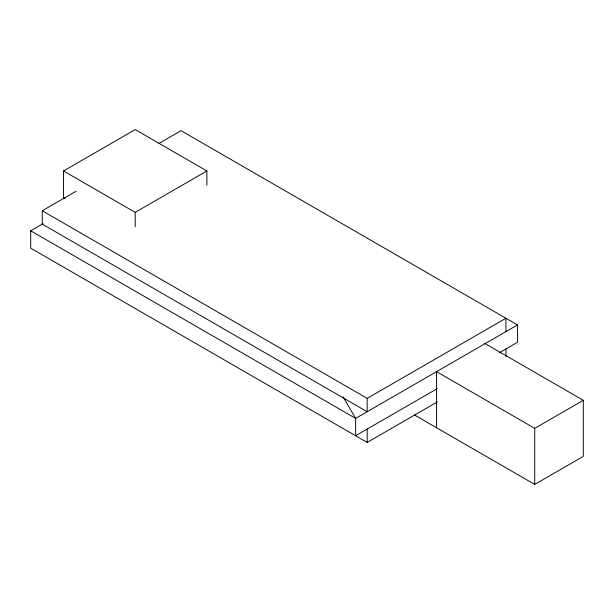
<?xml version="1.0" encoding="UTF-8"?>
<svg xmlns="http://www.w3.org/2000/svg" width="614" height="614" viewBox="0 0 614 614"><rect width="100%" height="100%" fill="white"/><g stroke="black" fill="none" stroke-linecap="round" stroke-linejoin="round"><path stroke-width="0.92" d="M65.161 198.621L63.511 197.67L63.511 170.968L135.203 129.577L206.887 170.968L206.887 185.274M42.266 210.771L367.18 398.363L367.18 411.718L42.266 224.125L42.266 210.771L76.128 191.223M158.719 143.538L181.015 130.667L517.502 324.929L517.502 342.29L499.236 352.835M437.383 401.894L367.18 442.425L30.7 248.156L30.7 230.803L43.149 223.611M63.511 170.968L135.203 212.36L206.887 170.968M367.18 398.363L505.936 318.252L505.936 331.606M517.502 324.929L355.621 418.395L30.7 230.803M437.383 388.539L355.621 435.748L355.621 418.395L343.119 396.836M436.04 371.363L534.733 428.342L583.3 400.305L583.3 456.379L534.733 484.423L414.481 414.987M484.607 343.326L583.3 400.305M534.733 428.342L534.733 484.423M505.936 348.967L505.936 356.596M436.562 371.662L436.562 427.735M367.18 429.071L367.18 442.425M135.203 212.36L135.203 226.666"/></g></svg>
